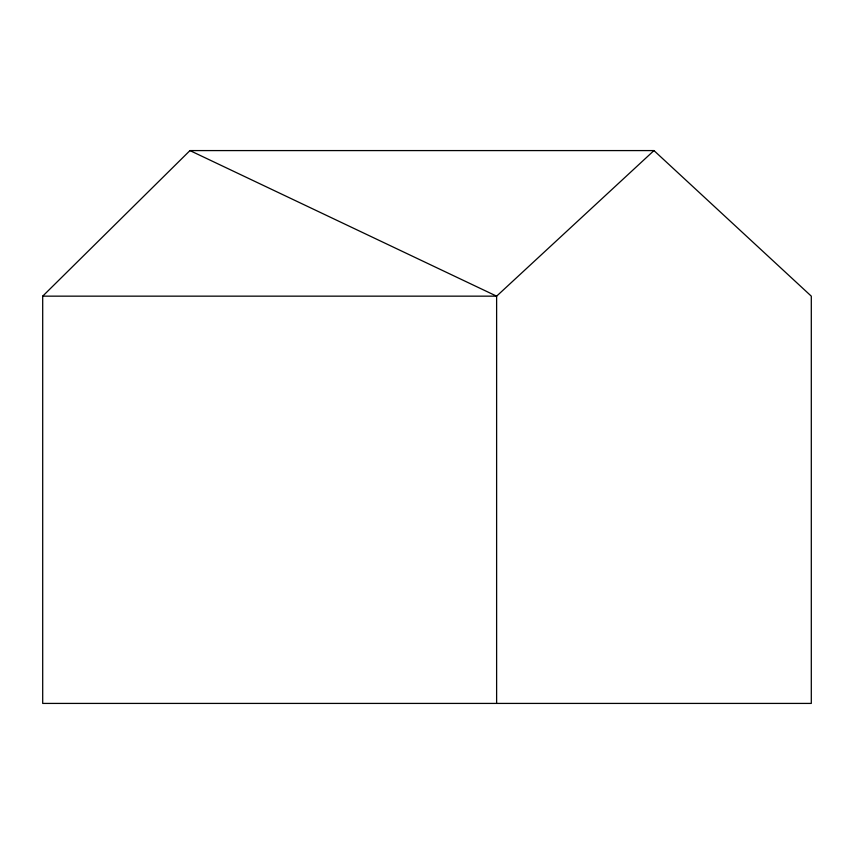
<?xml version="1.0" encoding="UTF-8"?>
<svg xmlns="http://www.w3.org/2000/svg" width="854" height="854" viewBox="0 0 854 854"><rect width="100%" height="100%" fill="white"/><g stroke="black" fill="none" stroke-linecap="round" stroke-linejoin="round"><path stroke-width="1.28" d="M42.7 296.157L189.962 150.582L653.961 150.582L811.3 296.157L811.3 703.418L42.7 703.418L42.7 296.157L496.622 296.157L653.961 150.582M189.962 150.582L496.622 296.157L496.622 703.418"/></g></svg>
